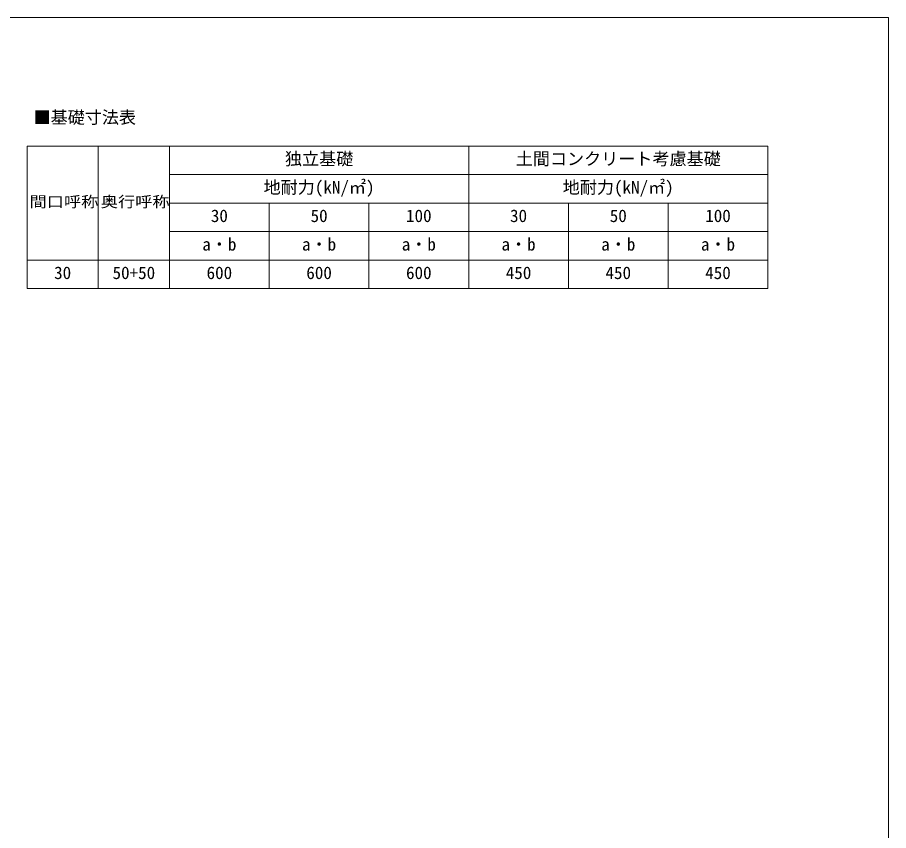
# Model space of a CAD drawing. Units: millimetres on the paper, enlarged 35 times, with parts at other scales. Extents: x -9783 to 9892, y -6828 to 6752.
# Drawn here: x 2263 to 9397, y 95 to 6752 of the extents above; entities that cross this region are included whole.
import ezdxf
from ezdxf.enums import TextEntityAlignment as Align

# ---------------------------------------------------------------- set-up
doc = ezdxf.new("R2010")
doc.units = ezdxf.units.MM
doc.header["$LTSCALE"] = 35
doc.layers.add('1-0_FRAME', color=7, linetype='Continuous', lineweight=18)
doc.layers.add('F-0_240', color=7, linetype='Continuous', lineweight=9)
doc.styles.add('ＭＳ ゴシック', font='')
doc.styles.get('ＭＳ ゴシック').set_extended_font_data('MS Gothic')

msp = doc.modelspace()

# ---------------------------------------------------------------- linework, layer by layer
at = {"layer": '1-0_FRAME'}
for p, q in [((2342.04, 5699.12), (2342.04, 4532.45)), ((2342.04, 5699.12), (8408.7, 5699.12)), ((2925.37, 5699.12), (2925.37, 4532.45)), ((5958.7, 5699.12), (5958.7, 4532.45)), ((3508.7, 5465.79), (8408.7, 5465.79)), ((3508.7, 5232.45), (8408.7, 5232.45)), ((6775.37, 5232.45), (6775.37, 4532.45)), ((3508.7, 4999.12), (8408.7, 4999.12)), ((2342.04, 4765.79), (3508.7, 4765.79)), ((3508.7, 4765.79), (8408.7, 4765.79)), ((2342.04, 4532.45), (2925.37, 4532.45)), ((2925.37, 4532.45), (5958.7, 4532.45)), ((5958.7, 4532.45), (7592.04, 4532.45)), ((7592.04, 4532.45), (8408.7, 4532.45))]:
    msp.add_line(p, q, dxfattribs=at)
for points in [[(3508.7, 5699.12), (3508.7, 5465.79), (3508.7, 4765.79), (3508.7, 4532.45)], [(8408.7, 5699.12), (8408.7, 4999.12), (8408.7, 4532.45)], [(4325.37, 5232.45), (4325.37, 4999.12), (4325.37, 4532.45)], [(5142.04, 5232.45), (5142.04, 4999.12), (5142.04, 4532.45)], [(7592.04, 5232.45), (7592.04, 4765.79), (7592.04, 4532.45)]]:
    msp.add_lwpolyline(points, dxfattribs=at)
at = {"layer": 'F-0_240', "color": 5}
for p, q in [((-9783.03, 6751.9), (9396.97, 6751.9)), ((9396.97, 6751.9), (9396.97, -6828.1))]:
    msp.add_line(p, q, dxfattribs=at)

# ---------------------------------------------------------------- texts
at = {"layer": '1-0_FRAME', "style": 'ＭＳ ゴシック'}
for s, p in [('■基礎寸法表', (2394.89, 5852.46)), ('独立基礎', (4453.7, 5512.45)), ('土間コンクリート考慮基礎', (6343.7, 5512.45)), ('地耐力(kN/㎡)', (4278.7, 5279.12)), ('地耐力(kN/㎡)', (6728.7, 5279.12)), ('30', (3847.04, 5045.79)), ('50', (4663.7, 5045.79)), ('100', (5445.37, 5045.79)), ('30', (6297.04, 5045.79)), ('50', (7113.7, 5045.79)), ('100', (7895.37, 5045.79)), ('a・b', (3777.04, 4812.45)), ('a・b', (4593.7, 4812.45)), ('a・b', (5410.37, 4812.45)), ('a・b', (6227.04, 4812.45)), ('a・b', (7043.7, 4812.45)), ('a・b', (7860.37, 4812.45)), ('30', (2563.7, 4579.12)), ('50+50', (3042.04, 4579.12)), ('600', (3812.04, 4579.12)), ('600', (4628.7, 4579.12)), ('600', (5445.37, 4579.12)), ('450', (6262.04, 4579.12)), ('450', (7078.7, 4579.12)), ('450', (7895.37, 4579.12))]:
    msp.add_text(s, height=102.6, dxfattribs=at).set_placement(p, align=Align.BOTTOM_LEFT)
at = {"layer": '1-0_FRAME', "style": 'ＭＳ ゴシック', "width": 1.15}
for s, p in [('間口呼称', (2362.45, 5171.2)), ('奥行呼称', (2945.79, 5171.2))]:
    msp.add_text(s, height=89.81, dxfattribs=at).set_placement(p, align=Align.BOTTOM_LEFT)

doc.saveas('drawing.dxf')
